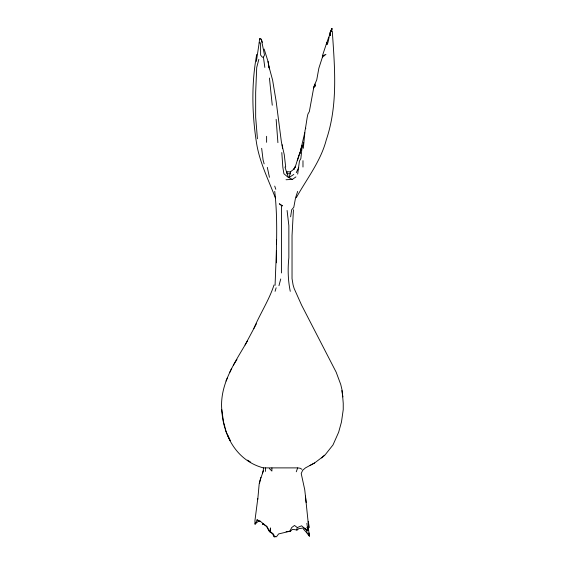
<?xml version="1.0" encoding="UTF-8"?>
<svg xmlns="http://www.w3.org/2000/svg" width="565" height="565" viewBox="0 0 565 565"><rect width="100%" height="100%" fill="white"/><g stroke="black" fill="none" stroke-linecap="round" stroke-linejoin="round"><path stroke-width="0.85" d="M276.589 239.948L276.497 244.108M275.084 285.325C276.165 254.081 278.263 222.546 274.731 191.394M303.334 148.312L305.1 129.95L305.806 128.184M331.938 28.603L331.584 30.722L330.172 32.488L330.172 35.666L330.525 32.488L331.938 28.603C328.738 33.271 329.395 39.211 327.347 44.141L326.288 44.141L322.403 55.794L322.403 57.206L318.872 68.153L316.753 79.806L313.928 86.516L309.338 111.588L307.925 114.059L307.219 117.238L305.453 128.537M259.194 43.081L259.547 38.844L261.312 39.197L262.372 42.375M257.781 498.613L254.956 520.506L254.956 524.038L258.488 521.212L260.253 521.212L266.609 526.509L269.081 531.1L272.613 533.925L274.025 536.75L276.497 536.75L278.616 533.925L290.622 531.1L292.388 529.334L297.331 530.041L298.744 528.628L304.041 527.922L306.866 530.394L307.925 530.394L307.572 527.216L308.278 527.216L309.338 536.044L308.137 533.925M256.369 61.444L259.194 42.728M293.447 209.756L292.034 235.534L292.034 278.616L293.094 284.972L294.153 288.503L301.569 305.1L336.175 372.194L340.766 384.553L342.178 390.556L343.238 403.269L343.238 409.625L341.472 421.984L338.647 432.225L332.997 444.938L324.875 455.178L314.634 462.947L305.453 467.891L302.628 470.363L301.216 473.541L304.747 489.784L306.159 502.497M297.684 174.091L299.45 161.025L300.863 158.553L301.922 148.666L303.688 142.663M290.622 216.819L291.681 209.756L293.8 207.284L295.566 197.75L297.684 191.394M270.494 531.806L269.788 531.806L270.494 527.922L270.494 531.806L273.319 533.925L274.731 536.75M256.722 54.381C251.404 83.189 251.941 113.064 256.369 141.956C259.229 161.724 268.474 179.684 275.438 198.103M331.584 30.545L331.938 28.956M304.747 132.775L299.874 153.468M259.547 483.428C259.879 477.99 263.671 473.315 263.431 467.891C236.756 460.899 223.119 435.664 221.763 409.625C219.637 383.79 235.301 361.988 247.541 340.766M326.288 44.141L328.759 37.078M278.969 285.678L280.734 278.969M300.509 151.491L302.056 145.925M260.959 477.425L259.194 483.781L257.781 499.319M255.309 524.038L257.075 519.8L260.253 521.212M296.625 530.041L297.331 527.569L301.569 525.803L304.041 527.922M297.331 160.672L301.357 148.807M302.056 145.883L300.509 151.138L301.216 149.019M299.874 153.609L300.298 152.197M275.084 291.328L276.144 287.797M258.841 59.325L256.722 67.447L255.663 92.519L255.663 117.238L257.428 138.778M299.097 154.669L295.566 165.969L293.8 169.5L295.566 166.322L293.447 169.5L290.269 171.972L287.091 171.619L287.091 173.738L288.503 177.622L283.913 173.738L282.853 167.381L281.794 152.55M274.025 284.972C269.074 300.199 260.077 313.688 253.897 328.406M262.372 473.541L263.431 470.363M295.919 176.916L292.388 179.388L288.856 177.622L290.269 173.738L290.269 171.972M296.272 471.775L297.684 467.891L300.156 468.244L301.922 469.303M226 381.022L227.413 377.844M229.884 372.194L231.65 368.309M296.272 172.678L298.744 167.381M264.844 67.447L263.431 57.206L264.491 55.088L261.312 39.197M296.272 197.75C306.795 178.745 320.736 161.308 326.288 139.838C338.174 104.723 334.685 67.362 332.291 31.075M245.069 345.003L256.369 323.816M289.916 531.1L291.681 527.569L294.506 525.45L297.331 527.569M306.866 530.394L305.1 528.981L305.453 528.275M233.416 365.131L236.947 359.481M307.572 530.041L306.866 531.1L306.866 532.866L309.338 536.044L308.984 532.866M254.956 524.038L256.016 522.625M313.575 87.928L315.341 85.809L314.988 84.044M321.697 458.003L324.522 455.178M330.525 31.428L331.584 30.722M288.856 177.622L293.8 174.444M310.044 465.419L314.634 462.947M322.403 57.206L325.934 54.381L322.403 55.794M313.928 86.516L315.341 85.809M306.866 527.745L308.278 527.216M260.606 38.844L259.547 38.844M297.684 467.891L263.431 467.891M274.025 536.75L275.671 536.517M286.081 531.707L290.622 531.1M286.031 179.741L292.388 179.388M263.431 57.206L262.372 57.206L260.606 55.088L260.606 42.728M290.269 173.738L287.091 173.738L284.972 167.028M263.961 524.214L262.372 524.038L264.491 524.461M281.441 205.519L282.5 205.872L279.322 203.753L281.441 205.519L281.441 272.966M305.1 528.981L307.219 530.041M247.541 460.122L250.719 462.241M262.725 523.684L266.963 526.509L269.788 531.806M269.434 468.597L271.906 471.069L271.906 467.891M257.075 519.8L258.488 521.212M303.334 528.981L306.866 532.866M326.641 42.728L327.347 44.141M308.278 533.925L309.338 536.044M227.413 434.697L230.238 440.7L226 431.519L225.294 428.341M264.137 49.084L268.022 61.444L269.434 68.859M274.731 186.097L275.791 189.275M269.081 67.094L272.613 80.159L276.144 101.347L281.441 142.309L284.266 154.669L285.678 167.028M225.075 427.543L223.528 421.984L221.763 409.625M264.137 163.85L263.078 159.966L261.666 148.312M306.866 523.331L307.925 530.394M267.316 167.381L269.434 177.269M269.081 67.8L268.022 61.444M269.434 78.041L272.259 105.231M290.269 291.328C287.995 280.304 287.649 268.968 288.856 257.781L288.856 225.647L287.091 210.463M309.338 527.569L308.278 521.566L308.631 526.863L305.453 496.141M341.825 390.556L342.884 396.913M307.219 527.569L307.572 530.394M282.147 144.781L282.5 148.666M276.144 119.356L277.909 142.663M302.981 160.672L302.981 167.028M276.497 250.719L276.497 262.824M266.609 136.306L266.609 142.309M265.55 467.891L265.55 471.422"/></g></svg>
